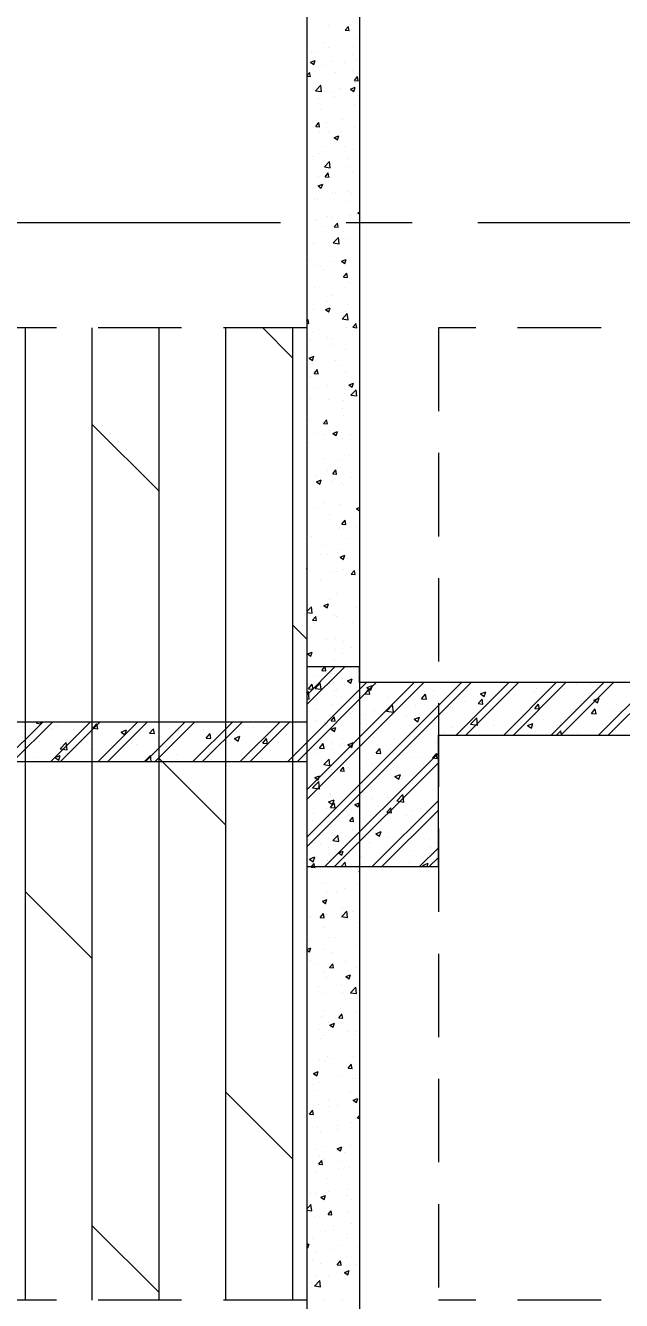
# Model space of a CAD drawing. Header units: millimetres. Extents: x 115500 to 206800, y -6300 to 53700.
# Drawn here: x 125730 to 127996, y 24099 to 28950 of the extents above; entities that cross this region are included whole.
import ezdxf

# ---------------------------------------------------------------- set-up
doc = ezdxf.new("R2010")
doc.units = ezdxf.units.MM
doc.linetypes.add('HIDDEN2', pattern=[4.7625, 3.175, -1.5875])
doc.linetypes.add('HT_Grid$0$CENTER2', pattern=[1.125, 0.75, -0.125, 0.125, -0.125])
doc.layers.get('Defpoints').update_dxf_attribs({"color": 151, "lineweight": 9})
for name, color, linetype, lineweight in [('HT_Dim Grid$0$NDC_S_DIM', 1, 'Continuous', 15), ('HT_Grid$0$NDC_S_AXIS', 5, 'HT_Grid$0$CENTER2', 13), ('NDC_S_BEAM', 3, 'HIDDEN2', 20), ('NDC_S_DIM', 1, 'Continuous', 15), ('NDC_S_HATCH MATERIAL', 8, 'Continuous', 13), ('NDC_S_SLAB', 2, 'Continuous', 20)]:
    doc.layers.add(name, color=color, linetype=linetype, lineweight=lineweight)
doc.styles.add('HT_Dim Grid$0$NDC_DIM', font='', dxfattribs={"width": 0.75})
doc.styles.get('HT_Dim Grid$0$NDC_DIM').set_extended_font_data('Dotum')
doc.dimstyles.new('HT_Dim Grid$0$NDC_dim_150', dxfattribs={"dimscale": 150, "dimtxt": 2.5, "dimasz": 1.5, "dimexe": 1.5, "dimexo": 2.5, "dimgap": 1, "dimtad": 1, "dimdec": 0, "dimzin": 0, "dimdsep": 46, "dimtxsty": 'HT_Dim Grid$0$NDC_DIM', "dimblk": 'HT_Dim Grid$0$DIMMARK', "dimcen": 0.09, "dimdle": 1.2, "dimclrd": 1, "dimclre": 1, "dimclrt": 3, "dimadec": 0, "dimazin": 0, "dimtfac": 1, "dimtdec": 0, "dimtix": 1, "dimtofl": 0, "dimtmove": 0, "dimatfit": 3, "dimfxl": 8, "dimfxlon": 1, "dimtolj": 1, "dimtzin": 0, "dimarcsym": 0})

# ---------------------------------------------------------------- blocks, each defined once
blk = doc.blocks.new('HT_Dim Grid$0$DIMMARK')
at = {"layer": 'HT_Dim Grid$0$NDC_S_DIM', "color": 1}
blk.add_line((-1.5, 0), (1, 0), dxfattribs=at)
at = {"layer": 'HT_Dim Grid$0$NDC_S_DIM', "color": 2, "const_width": 0.1}
blk.add_lwpolyline([(-0.424, -0.424), (0.424, 0.424)], dxfattribs=at)
blk = doc.blocks.new('*D50')
at = {"layer": 'Defpoints', "color": 0, "ltscale": 200, "transparency": 16777216}
for p in [(117900, 38500), (130700, 38500), (130700, 8900)]:
    blk.add_point(p, dxfattribs=at)
at = {"layer": 'HT_Dim Grid$0$NDC_S_DIM', "color": 1, "lineweight": -2, "ltscale": 200, "transparency": 16777216}
for p, q in [((119100, 38500), (117675, 38500)), ((117900, 9125), (117900, 38275)), ((119100, 8900), (117675, 8900))]:
    blk.add_line(p, q, dxfattribs=at)
at = {"layer": 'HT_Dim Grid$0$NDC_S_DIM', "color": 1, "lineweight": -2, "ltscale": 200, "transparency": 16777216, "xscale": 225, "yscale": 225, "zscale": 225}
for p, rotation in [((117900, 38500), 90), ((117900, 8900), 270)]:
    blk.add_blockref('HT_Dim Grid$0$DIMMARK', p, dxfattribs=dict(at, rotation=rotation))
at = {"layer": 'HT_Dim Grid$0$NDC_S_DIM', "color": 3, "ltscale": 200, "transparency": 16777216, "insert": (117562.2, 23700), "char_height": 375, "attachment_point": 5, "rotation": 90, "style": 'HT_Dim Grid$0$NDC_DIM'}
blk.add_mtext('\\A1;29600', dxfattribs=at)
blk = doc.blocks.new('*D70')
at = {"layer": 'Defpoints', "color": 0, "ltscale": 200, "transparency": 16777216}
for p in [(119100, 28200), (130700, 28200), (130700, 19200)]:
    blk.add_point(p, dxfattribs=at)
at = {"layer": 'HT_Dim Grid$0$NDC_S_DIM', "color": 1, "lineweight": -2, "ltscale": 200, "transparency": 16777216}
for p, q in [((120300, 28200), (118875, 28200)), ((119100, 19425), (119100, 27975)), ((120300, 19200), (118875, 19200))]:
    blk.add_line(p, q, dxfattribs=at)
at = {"layer": 'HT_Dim Grid$0$NDC_S_DIM', "color": 1, "lineweight": -2, "ltscale": 200, "transparency": 16777216, "xscale": 225, "yscale": 225, "zscale": 225}
for p, rotation in [((119100, 28200), 90), ((119100, 19200), 270)]:
    blk.add_blockref('HT_Dim Grid$0$DIMMARK', p, dxfattribs=dict(at, rotation=rotation))
at = {"layer": 'HT_Dim Grid$0$NDC_S_DIM', "color": 3, "ltscale": 200, "transparency": 16777216, "insert": (118762.2, 23700), "char_height": 375, "attachment_point": 5, "rotation": 90, "style": 'HT_Dim Grid$0$NDC_DIM'}
blk.add_mtext('\\A1;9000', dxfattribs=at)
blk = doc.blocks.new('*D71')
at = {"layer": 'Defpoints', "color": 0, "ltscale": 200, "transparency": 16777216}
for p in [(119100, 38500), (130700, 38500), (130700, 28200)]:
    blk.add_point(p, dxfattribs=at)
at = {"layer": 'HT_Dim Grid$0$NDC_S_DIM', "color": 1, "lineweight": -2, "ltscale": 200, "transparency": 16777216}
for p, q in [((120300, 38500), (118875, 38500)), ((119100, 28425), (119100, 38275)), ((120300, 28200), (118875, 28200))]:
    blk.add_line(p, q, dxfattribs=at)
at = {"layer": 'HT_Dim Grid$0$NDC_S_DIM', "color": 1, "lineweight": -2, "ltscale": 200, "transparency": 16777216, "xscale": 225, "yscale": 225, "zscale": 225}
for p, rotation in [((119100, 38500), 90), ((119100, 28200), 270)]:
    blk.add_blockref('HT_Dim Grid$0$DIMMARK', p, dxfattribs=dict(at, rotation=rotation))
at = {"layer": 'HT_Dim Grid$0$NDC_S_DIM', "color": 3, "ltscale": 200, "transparency": 16777216, "insert": (118762.2, 33350), "char_height": 375, "attachment_point": 5, "rotation": 90, "style": 'HT_Dim Grid$0$NDC_DIM'}
blk.add_mtext('\\A1;10300', dxfattribs=at)

msp = doc.modelspace()

# ---------------------------------------------------------------- linework, layer by layer
at = {"layer": 'HT_Grid$0$NDC_S_AXIS', "ltscale": 2000}
msp.add_line((120700, 28200), (201600, 28200), dxfattribs=at)
at = {"layer": 'NDC_S_BEAM', "ltscale": 100}
for p, q in [((126800, 27800), (124100, 27800)), ((130300, 27800), (127300, 27800)), ((127300, 27800), (127300, 24100)), ((126800, 24100), (124100, 24100)), ((130300, 24100), (127300, 24100))]:
    msp.add_line(p, q, dxfattribs=at)
at = {"layer": 'NDC_S_DIM', "ltscale": 100}
for p, q in [((127000, 26509.8), (126800, 26509.8)), ((126800, 26509.8), (126800, 26299.8)), ((127000, 26449.8), (127000, 26509.8)), ((132300, 26449.8), (127000, 26449.8)), ((126800, 26299.8), (124000, 26299.8)), ((127300, 25749.8), (127300, 26249.8)), ((127300, 26249.8), (130300, 26249.8)), ((124100, 26149.8), (126800, 26149.8)), ((126800, 26149.8), (126800, 25749.8)), ((126800, 25749.8), (127300, 25749.8))]:
    msp.add_line(p, q, dxfattribs=at)
at = {"layer": 'NDC_S_HATCH MATERIAL', "linetype": 'Continuous', "ltscale": 100}
for p, q in [((126882.9, 28949.9), (126882.9, 28949.9)), ((126945.4, 28932.1), (126957.7, 28946.7)), ((126945.4, 28932.1), (126960.6, 28930.7)), ((126960.3, 28930.7), (126957.4, 28946.6)), ((126861.3, 28883.9), (126861.3, 28883.9)), ((126881.1, 28866.5), (126881.1, 28866.5)), ((126976.5, 28870.8), (126976.5, 28870.8)), ((126991.7, 28901.8), (126991.7, 28901.8)), ((126814.3, 28810.2), (126832.1, 28817)), ((126816.1, 28849.7), (126816.1, 28849.7)), ((126826.9, 28801.6), (126832.1, 28817)), ((126838.8, 28845.4), (126838.8, 28845.4)), ((126974.4, 28839.7), (126974.4, 28839.7)), ((126988.6, 28817.3), (126988.6, 28817.3)), ((126800, 28758.7), (126810.7, 28771.5)), ((126813.4, 28755.6), (126810.4, 28771.5)), ((126814.3, 28810.1), (126826.9, 28801.6)), ((126858.2, 28799.4), (126858.2, 28799.4)), ((126892.4, 28811.3), (126892.4, 28811.3)), ((126909.7, 28770.6), (126909.7, 28770.6)), ((126942, 28810.8), (126942, 28810.8)), ((126973.3, 28779), (126973.3, 28779)), ((126800, 28756.8), (126813.7, 28755.6)), ((126832.9, 28701.7), (126852.7, 28722.4)), ((126855.4, 28698.2), (126852.6, 28722.3)), ((126980.7, 28741), (126992.9, 28755.6)), ((126980.7, 28741), (126995.9, 28739.7)), ((126985.5, 28732.7), (126985.5, 28732.7)), ((126995.6, 28739.6), (126992.6, 28755.5)), ((126832.9, 28701.8), (126855.5, 28698.3)), ((126842.9, 28670.4), (126842.9, 28670.4)), ((126855.1, 28714.8), (126855.1, 28714.8)), ((126890.9, 28696.4), (126890.9, 28696.4)), ((126906.4, 28678.8), (126906.4, 28678.8)), ((126923.9, 28710.5), (126923.9, 28710.5)), ((126965.9, 28707.9), (126983.7, 28714.8)), ((126965.9, 28707.9), (126978.5, 28699.3)), ((126978.5, 28699.3), (126983.7, 28714.7)), ((126852, 28630.3), (126852, 28630.3)), ((126982.5, 28648.2), (126982.5, 28648.2)), ((126833.7, 28565.9), (126846, 28580.5)), ((126839.6, 28578.6), (126839.6, 28578.6)), ((126848.6, 28564.5), (126845.7, 28580.4)), ((126874.4, 28580.7), (126874.4, 28580.7)), ((126935.8, 28591.3), (126935.8, 28591.3)), ((126833.7, 28565.9), (126848.9, 28564.6)), ((126849, 28545.7), (126849, 28545.7)), ((126880.4, 28544.9), (126880.4, 28544.9)), ((126904.1, 28523.8), (126921.9, 28530.6)), ((126904.1, 28523.7), (126916.7, 28515.2)), ((126916.7, 28515.2), (126921.9, 28530.5)), ((126928, 28546.6), (126928, 28546.6)), ((126979.4, 28563.6), (126979.4, 28563.6)), ((126869, 28491.1), (126869, 28491.1)), ((126941.3, 28489.1), (126941.3, 28489.1)), ((126976.3, 28479.1), (126976.3, 28479.1)), ((126823.9, 28451.6), (126823.9, 28451.6)), ((126845.9, 28461.2), (126845.9, 28461.2)), ((126866.6, 28412.3), (126886.4, 28432.9)), ((126889.1, 28408.8), (126886.3, 28432.9)), ((126959.5, 28445.9), (126959.5, 28445.9)), ((126802.2, 28390.9), (126802.2, 28390.9)), ((126866.5, 28412.4), (126889.1, 28408.9)), ((126869, 28374.8), (126881.2, 28389.4)), ((126883.9, 28373.4), (126880.9, 28389.4)), ((126962.6, 28412), (126962.6, 28412)), ((126973.2, 28394.5), (126973.2, 28394.5)), ((126842.3, 28339.6), (126860.1, 28346.4)), ((126842.3, 28339.5), (126854.9, 28331)), ((126842.8, 28376.6), (126842.8, 28376.6)), ((126854.9, 28331), (126860.1, 28346.3)), ((126869, 28374.8), (126884.2, 28373.5)), ((126890.1, 28374.8), (126890.1, 28374.8)), ((126828, 28287.7), (126828, 28287.7)), ((126839.7, 28292.1), (126839.7, 28292.1)), ((126895.8, 28311.9), (126895.8, 28311.9)), ((126910, 28316.1), (126910, 28316.1)), ((126959.4, 28320.2), (126959.4, 28320.2)), ((126963.6, 28282), (126963.6, 28282)), ((126970.1, 28309.9), (126970.1, 28309.9)), ((126988.7, 28232.7), (126988.7, 28232.7)), ((126993.9, 28237.2), (127000, 28233.1)), ((126994, 28237.3), (127000, 28239.6)), ((126829, 28211.7), (126829, 28211.7)), ((126836.6, 28207.5), (126836.6, 28207.5)), ((126859.5, 28187), (126859.5, 28187)), ((126879.6, 28223.3), (126879.6, 28223.3)), ((126892.5, 28220.1), (126892.5, 28220.1)), ((126904.2, 28183.8), (126916.5, 28198.4)), ((126904.2, 28183.8), (126919.4, 28182.4)), ((126919.1, 28182.4), (126916.2, 28198.3)), ((126967, 28225.4), (126967, 28225.4)), ((126900.3, 28122.8), (126920.1, 28143.4)), ((126922.8, 28119.3), (126920, 28143.4)), ((126940.5, 28167.5), (126940.5, 28167.5)), ((126963.9, 28140.8), (126963.9, 28140.8)), ((126995.1, 28181.3), (126995.1, 28181.3)), ((126825.7, 28119.9), (126825.7, 28119.9)), ((126833.5, 28123), (126833.5, 28123)), ((126900.2, 28122.9), (126922.8, 28119.4)), ((126921.9, 28132.5), (126921.9, 28132.5)), ((126810, 28057.2), (126810, 28057.2)), ((126830.4, 28038.4), (126830.4, 28038.4)), ((126889.4, 28053.2), (126889.4, 28053.2)), ((126932.1, 28053.1), (126949.9, 28059.9)), ((126932.1, 28053), (126944.8, 28044.5)), ((126944.7, 28044.5), (126949.9, 28059.9)), ((126945.6, 28051.5), (126945.6, 28051.5)), ((126960.8, 28056.3), (126960.8, 28056.3)), ((126855.1, 28032.4), (126855.1, 28032.4)), ((126863.6, 28023.1), (126863.6, 28023.1)), ((126939.5, 27992.7), (126951.7, 28007.3)), ((126939.5, 27992.7), (126954.7, 27991.4)), ((126954.4, 27991.3), (126951.4, 28007.3)), ((126999.2, 28017.4), (126999.2, 28017.4)), ((126827.3, 27953.8), (126827.3, 27953.8)), ((126948.7, 27953.3), (126948.7, 27953.3)), ((126957.8, 27971.7), (126957.8, 27971.7)), ((126878.9, 27901.6), (126878.9, 27901.6)), ((126895.1, 27922.4), (126895.1, 27922.4)), ((126824.2, 27869.3), (126824.2, 27869.3)), ((126870.3, 27868.9), (126888.1, 27875.8)), ((126870.3, 27868.9), (126882.9, 27860.3)), ((126881.9, 27853.1), (126881.9, 27853.1)), ((126882.9, 27860.3), (126888.1, 27875.7)), ((126933.9, 27833.3), (126953.7, 27854)), ((126939.8, 27845.8), (126939.8, 27845.8)), ((126945.5, 27861.5), (126945.5, 27861.5)), ((126956.5, 27829.8), (126953.7, 27853.9)), ((126954.7, 27887.2), (126954.7, 27887.2)), ((125730, 24100), (125730, 27800)), ((125984, 24100), (125984, 27800)), ((126238, 24100), (126238, 27800)), ((126492, 24100), (126492, 27800)), ((126745.9, 27685.9), (126631.9, 27800)), ((126746, 24100), (126746, 27800)), ((126800, 27826.5), (126804.8, 27832.2)), ((126800, 27816.9), (126807.7, 27816.3)), ((126807.4, 27816.2), (126804.5, 27832.1)), ((126933.9, 27833.4), (126956.5, 27829.9)), ((126951.6, 27802.6), (126951.6, 27802.6)), ((126974.7, 27801.7), (126987, 27816.3)), ((126974.7, 27801.7), (126989.9, 27800.3)), ((126989.6, 27800.3), (126986.7, 27816.2)), ((126815.1, 27752.9), (126815.1, 27752.9)), ((126821.2, 27784.7), (126821.2, 27784.7)), ((126845.6, 27792.6), (126845.6, 27792.6)), ((126878.6, 27761.3), (126878.6, 27761.3)), ((126899.2, 27758.5), (126899.2, 27758.5)), ((126974.8, 27774), (126974.8, 27774)), ((126981.2, 27786.8), (126981.2, 27786.8)), ((126818.1, 27700.2), (126818.1, 27700.2)), ((126888.6, 27731.5), (126888.6, 27731.5)), ((126948.5, 27718.1), (126948.5, 27718.1)), ((126808.5, 27684.7), (126826.3, 27691.6)), ((126808.5, 27684.7), (126821.1, 27676.1)), ((126811.8, 27661.1), (126811.8, 27661.1)), ((126821.1, 27676.1), (126826.3, 27691.5)), ((126908, 27673.8), (126908, 27673.8)), ((126930.7, 27657.7), (126930.7, 27657.7)), ((126815, 27615.6), (126815, 27615.6)), ((126827.8, 27626.5), (126840, 27641.1)), ((126827.8, 27626.5), (126843, 27625.2)), ((126842.7, 27625.2), (126839.7, 27641.1)), ((126945.4, 27633.5), (126945.4, 27633.5)), ((126841.2, 27573.6), (126841.2, 27573.6)), ((126878.1, 27580), (126878.1, 27580)), ((126960.1, 27582.4), (126972.8, 27573.9)), ((126960.2, 27582.5), (126977.9, 27589.3)), ((126967.6, 27543.9), (126987.4, 27564.5)), ((126972.8, 27573.9), (126977.9, 27589.2)), ((126990.1, 27540.4), (126987.3, 27564.5)), ((126811.9, 27531.1), (126811.9, 27531.1)), ((126881.2, 27527.9), (126881.2, 27527.9)), ((126939, 27524.2), (126939, 27524.2)), ((126942.3, 27548.9), (126942.3, 27548.9)), ((126967.6, 27544), (126990.2, 27540.5)), ((126934.8, 27494.5), (126934.8, 27494.5)), ((126934.8, 27493.8), (126934.8, 27493.8)), ((126939.2, 27464.4), (126939.2, 27464.4)), ((126998.4, 27502.9), (126998.4, 27502.9)), ((126237.9, 27177.9), (125983.9, 27431.9)), ((126808.8, 27446.5), (126808.8, 27446.5)), ((126863, 27435.5), (126875.3, 27450.1)), ((126863, 27435.5), (126878.2, 27434.2)), ((126877.9, 27434.1), (126875, 27450)), ((126887.9, 27409.9), (126887.9, 27409.9)), ((126805.7, 27362), (126805.7, 27362)), ((126830.7, 27398.8), (126830.7, 27398.8)), ((126868, 27394.4), (126868, 27394.4)), ((126898.3, 27398.2), (126911, 27389.7)), ((126898.4, 27398.3), (126916.1, 27405.1)), ((126911, 27389.7), (126916.1, 27405)), ((126931.6, 27402.7), (126931.6, 27402.7)), ((126936.1, 27379.8), (126936.1, 27379.8)), ((126966.3, 27393.1), (126966.3, 27393.1)), ((126960.9, 27315.2), (126960.9, 27315.2)), ((126801.2, 27294.2), (126801.2, 27294.2)), ((126802.6, 27277.4), (126802.6, 27277.4)), ((126864.7, 27302.6), (126864.7, 27302.6)), ((126916.8, 27263.3), (126916.8, 27263.3)), ((126933, 27295.3), (126933, 27295.3)), ((126834.8, 27234.9), (126834.8, 27234.9)), ((126836.5, 27214), (126849.2, 27205.5)), ((126836.6, 27214.1), (126854.3, 27220.9)), ((126849.2, 27205.5), (126854.3, 27220.9)), ((126877.4, 27258.3), (126877.4, 27258.3)), ((126894.1, 27215), (126894.1, 27215)), ((126898.3, 27244.4), (126910.5, 27259)), ((126898.3, 27244.4), (126913.4, 27243.1)), ((126913.1, 27243), (126910.2, 27259)), ((126970.4, 27229.2), (126970.4, 27229.2)), ((126930, 27210.7), (126930, 27210.7)), ((126938.3, 27202.6), (126938.3, 27202.6)), ((126866.3, 27134.2), (126866.3, 27134.2)), ((126926.9, 27126.2), (126926.9, 27126.2)), ((126987.7, 27136), (126987.7, 27136)), ((126988.2, 27111.8), (127000, 27116.4)), ((126827.3, 27114.9), (126827.3, 27114.9)), ((126887.1, 27088.3), (126887.1, 27088.3)), ((126933.5, 27053.4), (126945.7, 27068)), ((126948.4, 27052), (126945.5, 27067.9)), ((126988.1, 27111.8), (127000, 27103.8)), ((126920.9, 27035.8), (126920.9, 27035.8)), ((126923.8, 27041.6), (126923.8, 27041.6)), ((126933.5, 27053.4), (126948.7, 27052)), ((126984.5, 27044.2), (126984.5, 27044.2)), ((126816.8, 27004.4), (126816.8, 27004.4)), ((126952.4, 26998.7), (126952.4, 26998.7)), ((126854.1, 26935.6), (126854.1, 26935.6)), ((126870.4, 26970.3), (126870.4, 26970.3)), ((126876.6, 26936.7), (126876.6, 26936.7)), ((126917.7, 26944), (126917.7, 26944)), ((126920.7, 26957.1), (126920.7, 26957.1)), ((126926.3, 26927.6), (126939, 26919)), ((126926.4, 26927.6), (126944.2, 26934.5)), ((126939, 26919.1), (126944.1, 26934.4)), ((126801.4, 26876.9), (126800, 26884.7)), ((126800, 26877.1), (126801.7, 26876.9)), ((126937.5, 26880.9), (126937.5, 26880.9)), ((126968.7, 26862.3), (126981, 26876.9)), ((126983.6, 26860.9), (126980.7, 26876.8)), ((126850.8, 26843.8), (126850.8, 26843.8)), ((126901.9, 26869.6), (126901.9, 26869.6)), ((126917.6, 26872.5), (126917.6, 26872.5)), ((126947, 26856.5), (126947, 26856.5)), ((126968.7, 26862.3), (126983.9, 26861)), ((126914.5, 26788), (126914.5, 26788)), ((126800, 26720), (126817.3, 26738.1)), ((126820.1, 26714), (126817.3, 26738.1)), ((126852.4, 26739.8), (126852.4, 26739.8)), ((126864.5, 26743.4), (126877.2, 26734.9)), ((126864.6, 26743.5), (126882.3, 26750.3)), ((126877.2, 26734.9), (126882.3, 26750.2)), ((126880.2, 26756.3), (126880.2, 26756.3)), ((126886.4, 26766.6), (126886.4, 26766.6)), ((126988, 26734), (126988, 26734)), ((126800, 26717.2), (126820.1, 26714.1)), ((126821.8, 26687.2), (126834, 26701.8)), ((126821.8, 26687.2), (126837, 26685.9)), ((126836.7, 26685.8), (126833.8, 26701.7)), ((126906, 26705.7), (126906, 26705.7)), ((126911.4, 26703.4), (126911.4, 26703.4)), ((126800, 26615.9), (126745.9, 26669.9)), ((126813.4, 26656.1), (126813.4, 26656.1)), ((126973.8, 26677.2), (126973.8, 26677.2)), ((126801.9, 26610.7), (126801.9, 26610.7)), ((126875.9, 26615.1), (126875.9, 26615.1)), ((126908.3, 26618.8), (126908.3, 26618.8)), ((126937.5, 26604.9), (126937.5, 26604.9)), ((126970.6, 26585.4), (126970.6, 26585.4)), ((126802.7, 26559.2), (126815.4, 26550.7)), ((126802.8, 26559.3), (126820.5, 26566.1)), ((126815.4, 26550.7), (126820.5, 26566)), ((126905.2, 26534.3), (126905.2, 26534.3)), ((126907, 26577.1), (126907, 26577.1)), ((126936.8, 26559.3), (126936.8, 26559.3)), ((126800, 26366.1), (126943.7, 26509.8)), ((126800, 26402.8), (126906.9, 26509.8)), ((126857, 26496.1), (126869.3, 26510.7)), ((126857, 26496.1), (126872.2, 26494.8)), ((126863.5, 26492.5), (126863.5, 26492.5)), ((126871.9, 26494.8), (126869, 26510.7)), ((126903.8, 26485.2), (126903.8, 26485.2)), ((127000, 26497.9), (127000, 26497.9)), ((126727.2, 26149.8), (127027.2, 26449.8)), ((126764, 26149.8), (127064, 26449.8)), ((126800, 26005.5), (127244.3, 26449.8)), ((126800, 25825.2), (127424.6, 26449.8)), ((126800, 26042.2), (127207.5, 26449.8)), ((126800, 25861.9), (127387.9, 26449.8)), ((126806, 26446.8), (126806, 26446.8)), ((126806.1, 26426.6), (126820.5, 26443.8)), ((126824, 26424.9), (126820.5, 26443.7)), ((126831.2, 26428), (126851, 26448.7)), ((126840.2, 26476.9), (126840.2, 26476.9)), ((126853.8, 26424.5), (126851, 26448.6)), ((126885.6, 26445), (126885.6, 26445)), ((126888, 26475.1), (126888, 26475.1)), ((126902.2, 26449.7), (126902.2, 26449.7)), ((126941.6, 26441), (126941.6, 26441)), ((126954.3, 26456.9), (126967, 26448.4)), ((126954.4, 26457), (126972.2, 26463.8)), ((126967, 26448.4), (126972.1, 26463.8)), ((127028.5, 26431.2), (127049.5, 26439.3)), ((127043.5, 26421.1), (127049.6, 26439.2)), ((127060.8, 26442.7), (127060.8, 26442.7)), ((127101.7, 26447.3), (127101.7, 26447.3)), ((127368.2, 26249.8), (127568.2, 26449.8)), ((127404.9, 26249.8), (127604.9, 26449.8)), ((127548.5, 26249.8), (127748.5, 26449.8)), ((127585.2, 26249.8), (127785.2, 26449.8)), ((127728.8, 26249.8), (127928.8, 26449.8)), ((127765.5, 26249.8), (127965.5, 26449.8)), ((127824.1, 26446), (127824.1, 26446)), ((127878.3, 26445.8), (127878.3, 26445.8)), ((127909.1, 26249.8), (128109.1, 26449.8)), ((127945.9, 26249.8), (128145.9, 26449.8)), ((127984.6, 26445.1), (127984.6, 26445.1)), ((126800, 26409.9), (126805.5, 26415.7)), ((126800, 26388.5), (126808.8, 26387.2)), ((126808.9, 26387.1), (126805.6, 26415.6)), ((126806.1, 26426.6), (126824, 26425)), ((126831.2, 26428.1), (126853.8, 26424.6)), ((126905, 26420.2), (126905, 26420.2)), ((126912.9, 26422.4), (126912.9, 26422.4)), ((126933.1, 26397.7), (126933.1, 26397.7)), ((126988, 26432.3), (126988, 26432.3)), ((127021.2, 26407.8), (127035.7, 26425)), ((127021.2, 26407.8), (127039.2, 26406.2)), ((127028.5, 26431.2), (127043.5, 26421.2)), ((127039.2, 26406.1), (127035.7, 26424.9)), ((127106.6, 26391.5), (127106.6, 26391.5)), ((127236.4, 26388.9), (127250.9, 26406.2)), ((127236.4, 26388.9), (127254.3, 26387.4)), ((127254.4, 26387.3), (127250.9, 26406.1)), ((127281.6, 26421.6), (127281.6, 26421.6)), ((127459.7, 26407.2), (127480.7, 26415.3)), ((127459.7, 26407.2), (127474.6, 26397.1)), ((127474.6, 26397), (127480.7, 26415.2)), ((127518.5, 26405.7), (127518.5, 26405.7)), ((127590.4, 26403.7), (127590.4, 26403.7)), ((127665.5, 26413.6), (127665.5, 26413.6)), ((127672.6, 26426.8), (127672.6, 26426.8)), ((127703.4, 26415.8), (127703.4, 26415.8)), ((127779.1, 26428.5), (127779.1, 26428.5)), ((127890.8, 26383.2), (127911.8, 26391.2)), ((127905.7, 26373), (127911.8, 26391.1)), ((126836.9, 26385.1), (126836.9, 26385.1)), ((126837.5, 26346), (126837.5, 26346)), ((126899.1, 26365.2), (126899.1, 26365.2)), ((126931.7, 26361.5), (126931.7, 26361.5)), ((126973.1, 26340.3), (126973.1, 26340.3)), ((127057.2, 26342.8), (127057.2, 26342.8)), ((127102.3, 26341.6), (127125.7, 26366)), ((127102.3, 26341.6), (127129, 26337.5)), ((127129, 26337.4), (127125.7, 26365.9)), ((127211.2, 26364), (127211.2, 26364)), ((127212.2, 26353.9), (127212.2, 26353.9)), ((127287.3, 26363.8), (127287.3, 26363.8)), ((127353.5, 26355.7), (127353.5, 26355.7)), ((127362.7, 26383.2), (127362.7, 26383.2)), ((127400.9, 26378.7), (127400.9, 26378.7)), ((127451.6, 26370.1), (127466.1, 26387.4)), ((127451.6, 26370.1), (127469.5, 26368.5)), ((127469.5, 26368.4), (127466.1, 26387.3)), ((127528.4, 26385.7), (127528.4, 26385.7)), ((127666.8, 26351.3), (127681.2, 26368.5)), ((127666.8, 26351.3), (127684.7, 26349.7)), ((127684.7, 26349.6), (127681.3, 26368.4)), ((127820.5, 26346.1), (127820.5, 26346.1)), ((127881.9, 26332.5), (127896.4, 26349.7)), ((127890.8, 26383.2), (127905.7, 26373.1)), ((127899.9, 26330.8), (127896.4, 26349.6)), ((127964.8, 26345), (127964.8, 26345)), ((127976.3, 26368.6), (127976.3, 26368.6)), ((127992.9, 26340.8), (127992.9, 26340.8)), ((125645.4, 26149.8), (125795.4, 26299.8)), ((125682.1, 26149.8), (125832.1, 26299.8)), ((125771.8, 26295.1), (125775.7, 26299.8)), ((125771.8, 26295.1), (125789.7, 26293.5)), ((125789.7, 26293.4), (125788.6, 26299.8)), ((125825.7, 26149.8), (125975.7, 26299.8)), ((125862.4, 26149.8), (126012.4, 26299.8)), ((125967.1, 26297.9), (125967.1, 26297.9)), ((125982.2, 26294.6), (125982.2, 26294.6)), ((125987, 26276.2), (126001.4, 26293.5)), ((126004.9, 26274.6), (126001.5, 26293.4)), ((126006, 26149.8), (126156, 26299.8)), ((126042.7, 26149.8), (126192.7, 26299.8)), ((126186.3, 26149.8), (126336.3, 26299.8)), ((126223, 26149.8), (126373, 26299.8)), ((126366.6, 26149.8), (126516.6, 26299.8)), ((126403.4, 26149.8), (126553.4, 26299.8)), ((126546.9, 26149.8), (126696.9, 26299.8)), ((126583.7, 26149.8), (126733.7, 26299.8)), ((126805.1, 26339.2), (126805.1, 26339.2)), ((126834, 26304.1), (126834, 26304.1)), ((126866.3, 26297.5), (126866.3, 26297.5)), ((126868.4, 26298.9), (126868.4, 26298.9)), ((126875.1, 26293.4), (126875.1, 26293.4)), ((126892.3, 26305.1), (126904.5, 26319.7)), ((126892.3, 26305.1), (126907.5, 26303.8)), ((126901.4, 26320.3), (126901.4, 26320.3)), ((126907.2, 26303.7), (126904.2, 26319.6)), ((126909.1, 26314), (126909.1, 26314)), ((126965.3, 26332.4), (126965.3, 26332.4)), ((127003.5, 26295.6), (127003.5, 26295.6)), ((127022.7, 26328.9), (127022.7, 26328.9)), ((127028.5, 26292.1), (127028.5, 26292.1)), ((127125.4, 26325.6), (127125.4, 26325.6)), ((127178.5, 26325.7), (127178.5, 26325.7)), ((127207.6, 26310.4), (127228.6, 26318.5)), ((127207.6, 26310.4), (127222.5, 26300.4)), ((127222.5, 26300.3), (127228.6, 26318.4)), ((127285.6, 26318.9), (127285.6, 26318.9)), ((127422.5, 26292), (127445.9, 26316.3)), ((127422.5, 26292), (127449.2, 26287.9)), ((127445.7, 26312.1), (127445.7, 26312.1)), ((127449.2, 26287.8), (127445.9, 26316.3)), ((127514.9, 26305.8), (127514.9, 26305.8)), ((127586.6, 26295.2), (127586.6, 26295.2)), ((127605.8, 26305.3), (127605.8, 26305.3)), ((127638.7, 26286.4), (127659.7, 26294.5)), ((127653.7, 26276.2), (127659.8, 26294.4)), ((127668.9, 26326.9), (127668.9, 26326.9)), ((127700.2, 26310.2), (127700.2, 26310.2)), ((127766, 26298.6), (127766, 26298.6)), ((127817.9, 26310.8), (127817.9, 26310.8)), ((127881.9, 26332.5), (127899.9, 26330.9)), ((127889.7, 26335.1), (127889.7, 26335.1)), ((127926.1, 26291.8), (127926.1, 26291.8)), ((125778.4, 26273), (125778.4, 26273)), ((125830.7, 26275.4), (125830.7, 26275.4)), ((125853.5, 26282.9), (125853.5, 26282.9)), ((125987, 26276.2), (126004.9, 26274.7)), ((126093.3, 26261.7), (126114.3, 26269.8)), ((126093.3, 26261.7), (126108.2, 26251.7)), ((126108.2, 26251.6), (126114.3, 26269.7)), ((126202.1, 26257.4), (126216.6, 26274.6)), ((126202.1, 26257.4), (126220.1, 26255.8)), ((126220.1, 26255.7), (126216.6, 26274.5)), ((126406.8, 26271.4), (126406.8, 26271.4)), ((126417.3, 26238.6), (126431.8, 26255.8)), ((126435.3, 26236.9), (126431.8, 26255.7)), ((126440, 26257.5), (126440, 26257.5)), ((126455.8, 26254.3), (126455.8, 26254.3)), ((126524.4, 26237.7), (126545.4, 26245.8)), ((126530.9, 26264.2), (126530.9, 26264.2)), ((126539.3, 26227.5), (126545.4, 26245.7)), ((126595.8, 26280), (126595.8, 26280)), ((126644.6, 26279.1), (126644.6, 26279.1)), ((126828.6, 26265.6), (126828.6, 26265.6)), ((126892.5, 26272.7), (126905.2, 26264.2)), ((126892.6, 26272.8), (126910.4, 26279.6)), ((126896, 26280.6), (126896, 26280.6)), ((126905.2, 26264.2), (126910.3, 26279.6)), ((127053.5, 26243), (127053.5, 26243)), ((127188.7, 26285.3), (127188.7, 26285.3)), ((127207.6, 26264.1), (127207.6, 26264.1)), ((127208.4, 26245.4), (127208.4, 26245.4)), ((127322, 26260.4), (127322, 26260.4)), ((127348.8, 26278.6), (127348.8, 26278.6)), ((127359.1, 26283.3), (127359.1, 26283.3)), ((127468, 26250.7), (127468, 26250.7)), ((127509, 26271.8), (127509, 26271.8)), ((127511.5, 26285.3), (127511.5, 26285.3)), ((127638.7, 26286.4), (127653.7, 26276.3)), ((127643, 26280.8), (127643, 26280.8)), ((127669.1, 26265), (127669.1, 26265)), ((127749.8, 26249.8), (127766, 26266.7)), ((127768, 26249.8), (127766.1, 26266.6)), ((127829.2, 26258.3), (127829.2, 26258.3)), ((127972.6, 26268.7), (127972.6, 26268.7)), ((127989.4, 26251.5), (127989.4, 26251.5)), ((125784.5, 26227.3), (125784.5, 26227.3)), ((125861.4, 26198.4), (125884.8, 26222.7)), ((125861.4, 26198.4), (125888.1, 26194.2)), ((125888.1, 26194.2), (125884.8, 26222.6)), ((125944.7, 26220.5), (125944.7, 26220.5)), ((125978.6, 26194.7), (125978.6, 26194.7)), ((126056.9, 26211.4), (126056.9, 26211.4)), ((126077.6, 26204.5), (126077.6, 26204.5)), ((126104.8, 26213.7), (126104.8, 26213.7)), ((126134.4, 26217.2), (126134.4, 26217.2)), ((126152.7, 26214.4), (126152.7, 26214.4)), ((126231.8, 26241.4), (126231.8, 26241.4)), ((126265, 26207), (126265, 26207)), ((126266.4, 26229.4), (126266.4, 26229.4)), ((126288.4, 26238.3), (126288.4, 26238.3)), ((126417.3, 26238.6), (126435.3, 26237)), ((126425.1, 26200.2), (126425.1, 26200.2)), ((126478.7, 26205.5), (126478.7, 26205.5)), ((126524.4, 26237.7), (126539.3, 26227.6)), ((126632.5, 26219.8), (126647, 26237)), ((126632.5, 26219.8), (126650.4, 26218.2)), ((126650.5, 26218.1), (126647, 26236.9)), ((126653.6, 26235.6), (126653.6, 26235.6)), ((126746.2, 26201.3), (126746.2, 26201.3)), ((126830.2, 26195.7), (126830.2, 26195.7)), ((126847.7, 26200.9), (126862.1, 26218.2)), ((126847.7, 26200.9), (126865.6, 26199.4)), ((126865.6, 26199.3), (126862.2, 26218.1)), ((126892.9, 26196.1), (126892.9, 26196.1)), ((126897.7, 26220.5), (126897.7, 26220.5)), ((126923.6, 26210.5), (126923.6, 26210.5)), ((126936, 26237.7), (126936, 26237.7)), ((126943.8, 26210.6), (126943.8, 26210.6)), ((126955.5, 26213.7), (126976.5, 26221.7)), ((126955.5, 26213.7), (126970.5, 26203.6)), ((126959.9, 26218.5), (126959.9, 26218.5)), ((126970.5, 26203.5), (126976.6, 26221.6)), ((127062.9, 26182.1), (127077.3, 26199.3)), ((127080.8, 26180.4), (127077.3, 26199.2)), ((127133.3, 26235.6), (127133.3, 26235.6)), ((127293.1, 26220.7), (127293.1, 26220.7)), ((125774.6, 26164.6), (125774.6, 26164.6)), ((125827.1, 26175.5), (125827.1, 26175.5)), ((125841.2, 26165), (125862.2, 26173)), ((125841.2, 26165), (125856.1, 26154.9)), ((125856.1, 26154.8), (125862.2, 26172.9)), ((125881.9, 26181.3), (125881.9, 26181.3)), ((125888.2, 26179.6), (125888.2, 26179.6)), ((126182.6, 26149.8), (126205, 26173.1)), ((126207.7, 26149.8), (126205, 26173)), ((126491.9, 25907.9), (126237.9, 26161.9)), ((126303.7, 26175.5), (126303.7, 26175.5)), ((126436.3, 26157.6), (126436.3, 26157.6)), ((126565.6, 26160.8), (126565.6, 26160.8)), ((126585.3, 26193.4), (126585.3, 26193.4)), ((126592.1, 26180.1), (126592.1, 26180.1)), ((126745.4, 26186.7), (126745.4, 26186.7)), ((126755.1, 26185.8), (126755.1, 26185.8)), ((126841.6, 26182.1), (126841.6, 26182.1)), ((126864.9, 26138.6), (126884.7, 26159.2)), ((126868.2, 25749.8), (127300, 26181.6)), ((126887.4, 26135.1), (126884.6, 26159.2)), ((126905.6, 26179.9), (126905.6, 26179.9)), ((126943.2, 26160.6), (126943.2, 26160.6)), ((126977.2, 26176.4), (126977.2, 26176.4)), ((127062.9, 26182.1), (127080.8, 26180.5)), ((127065.7, 26173.1), (127065.7, 26173.1)), ((127118.1, 26190.7), (127118.1, 26190.7)), ((127203.9, 26164.2), (127203.9, 26164.2)), ((127225.9, 26166.4), (127225.9, 26166.4)), ((127278, 26163.3), (127292.5, 26180.5)), ((127278, 26163.3), (127296, 26161.7)), ((127296, 26161.6), (127292.5, 26180.4)), ((126864.9, 26138.7), (126887.5, 26135.2)), ((126884.9, 26123.3), (126884.9, 26123.3)), ((126889.8, 26111.5), (126889.8, 26111.5)), ((126893.1, 26118.3), (126893.1, 26118.3)), ((126894.1, 26120.6), (126894.1, 26120.6)), ((126904.9, 25749.8), (127300, 26144.8)), ((126927.5, 26114), (126939.8, 26128.6)), ((126927.5, 26114), (126942.7, 26112.7)), ((126942.4, 26112.6), (126939.5, 26128.6)), ((126956.7, 26126.7), (126956.7, 26126.7)), ((127049.9, 26143.1), (127049.9, 26143.1)), ((127054.4, 26117.2), (127054.4, 26117.2)), ((127129.5, 26127.1), (127129.5, 26127.1)), ((127134.6, 26092.9), (127155.6, 26100.9)), ((127149.5, 26082.7), (127155.6, 26100.8)), ((127243.1, 26142.1), (127243.1, 26142.1)), ((126821.9, 26049.4), (126845.3, 26073.8)), ((126821.9, 26049.4), (126848.6, 26045.3)), ((126830.7, 26088.6), (126843.4, 26080)), ((126830.8, 26088.6), (126848.6, 26095.5)), ((126843.4, 26080), (126848.5, 26095.4)), ((126848.6, 26045.2), (126845.3, 26073.7)), ((126864.9, 26092.3), (126864.9, 26092.3)), ((126873.1, 26081.4), (126873.1, 26081.4)), ((127134.6, 26092.9), (127149.5, 26082.8)), ((127200.3, 26064.4), (127200.3, 26064.4)), ((126826.3, 26018.1), (126826.3, 26018.1)), ((126847.2, 26026.6), (126847.2, 26026.6)), ((126882.5, 25996.1), (126903.5, 26004.2)), ((126886.7, 26027), (126886.7, 26027)), ((126889.9, 26026.5), (126889.9, 26026.5)), ((126890.4, 26020.7), (126890.4, 26020.7)), ((126897.5, 25986), (126903.6, 26004.1)), ((126986.1, 26039.2), (126986.1, 26039.2)), ((127007.3, 26019.8), (127007.3, 26019.8)), ((127046.2, 26043.2), (127046.2, 26043.2)), ((127048.5, 25749.8), (127300, 26001.3)), ((127050.5, 26008.8), (127050.5, 26008.8)), ((127105.7, 26011.7), (127105.7, 26011.7)), ((127142.1, 25999.8), (127165.5, 26024.1)), ((127164.2, 26023.8), (127164.2, 26023.8)), ((127168.8, 25995.5), (127165.5, 26024)), ((127167.4, 26013.1), (127167.4, 26013.1)), ((127280.7, 26041.7), (127280.7, 26041.7)), ((126874.4, 25971.8), (126874.4, 25971.8)), ((126882.5, 25996.1), (126897.5, 25986.1)), ((126889.3, 25975.3), (126903.8, 25992.5)), ((126889.3, 25975.3), (126907.2, 25973.7)), ((126907.3, 25973.6), (126903.8, 25992.4)), ((126910.4, 25986.3), (126910.4, 25986.3)), ((126930.8, 25981.6), (126930.8, 25981.6)), ((126975.4, 25998.9), (126975.4, 25998.9)), ((126982.4, 25986.4), (127000, 25993.1)), ((126982.4, 25986.3), (126995, 25977.8)), ((126995, 25977.8), (127000, 25992.7)), ((127070.6, 25979.5), (127070.6, 25979.5)), ((127085.2, 25749.8), (127300, 25964.5)), ((127104.5, 25956.5), (127118.9, 25973.7)), ((127104.5, 25956.5), (127122.4, 25954.9)), ((127122.4, 25954.8), (127119, 25973.6)), ((127142.1, 25999.8), (127168.8, 25995.6)), ((127196.6, 25964.5), (127196.6, 25964.5)), ((127230.7, 25972.8), (127230.7, 25972.8)), ((126823, 25926.3), (126823, 25926.3)), ((126823.6, 25951.6), (126823.6, 25951.6)), ((126877.2, 25917.5), (126877.2, 25917.5)), ((126883.6, 25942.4), (126883.6, 25942.4)), ((126886.8, 25920.9), (126886.8, 25920.9)), ((126919.2, 25939), (126919.2, 25939)), ((126935.3, 25916), (126935.3, 25916)), ((126959.2, 25945.9), (126959.2, 25945.9)), ((126962.8, 25923), (126975, 25937.6)), ((126962.8, 25923), (126978, 25921.6)), ((126977.7, 25921.6), (126974.7, 25937.5)), ((127002.7, 25915.8), (127002.7, 25915.8)), ((127042.6, 25943.4), (127042.6, 25943.4)), ((127085.2, 25905.4), (127085.2, 25905.4)), ((127177.6, 25945.8), (127177.6, 25945.8)), ((127274.7, 25930.4), (127274.7, 25930.4)), ((126827.7, 25885.7), (126827.7, 25885.7)), ((126880.5, 25857.8), (126880.5, 25857.8)), ((126896.5, 25880.6), (126896.5, 25880.6)), ((126898.6, 25849.1), (126918.4, 25869.7)), ((126921.1, 25845.6), (126918.3, 25869.7)), ((126947.6, 25867.3), (126947.6, 25867.3)), ((126971.6, 25890.5), (126971.6, 25890.5)), ((127061.6, 25875.3), (127082.6, 25883.4)), ((127061.6, 25875.3), (127076.5, 25865.3)), ((127076.6, 25865.2), (127082.6, 25883.3)), ((127107.8, 25860.6), (127107.8, 25860.6)), ((127193, 25864.6), (127193, 25864.6)), ((126852.4, 25838.8), (126852.4, 25838.8)), ((126883.1, 25821), (126883.1, 25821)), ((126898.5, 25849.2), (126921.1, 25845.7)), ((126908.7, 25816.8), (126908.7, 25816.8)), ((126920.6, 25802.2), (126938.4, 25809)), ((126933.2, 25793.6), (126938.3, 25808.9)), ((127038.9, 25843.5), (127038.9, 25843.5)), ((127117.2, 25810.8), (127117.2, 25810.8)), ((127195.8, 25812), (127195.8, 25812)), ((127228.8, 25749.8), (127300, 25821)), ((127267.9, 25853.8), (127267.9, 25853.8)), ((127270.9, 25821.9), (127270.9, 25821.9)), ((127292.2, 25840.8), (127292.2, 25840.8)), ((126809.5, 25778.6), (126830.6, 25786.6)), ((126809.5, 25778.6), (126824.5, 25768.5)), ((126815.8, 25747.9), (126828.1, 25762.4)), ((126817.6, 25762.3), (126817.6, 25762.3)), ((126824.5, 25768.4), (126830.6, 25786.5)), ((126830.7, 25746.5), (126827.8, 25762.4)), ((126877.4, 25773.3), (126877.4, 25773.3)), ((126884.1, 25801.7), (126884.1, 25801.7)), ((126892.7, 25772.1), (126892.7, 25772.1)), ((126920.6, 25802.1), (126933.2, 25793.6)), ((126931, 25749.8), (126945.4, 25766.9)), ((126942.3, 25780.7), (126942.3, 25780.7)), ((126948.6, 25749.8), (126945.4, 25766.8)), ((126946, 25759.7), (126946, 25759.7)), ((127006.3, 25787.1), (127006.3, 25787.1)), ((127189.3, 25764.7), (127189.3, 25764.7)), ((127240.7, 25754.6), (127261.7, 25762.6)), ((127257.4, 25749.8), (127261.7, 25762.5)), ((127265.5, 25749.8), (127300, 25784.2)), ((126815.8, 25747.8), (126831, 25746.5)), ((126998, 25731.9), (127000, 25734.3)), ((126998, 25731.9), (127000, 25731.7)), ((127240.7, 25754.6), (127247.8, 25749.8)), ((126859.2, 25687), (126859.2, 25687)), ((126874.4, 25688.7), (126874.4, 25688.7)), ((126942.8, 25667.9), (126942.8, 25667.9)), ((126994.8, 25681.2), (126994.8, 25681.2)), ((125983.9, 25399.9), (125729.9, 25653.9)), ((126858.8, 25618), (126876.6, 25624.8)), ((126858.8, 25617.9), (126871.4, 25609.4)), ((126871.4, 25609.4), (126876.5, 25624.7)), ((126873.7, 25650.2), (126873.7, 25650.2)), ((126879.2, 25659.6), (126879.2, 25659.6)), ((126912.8, 25652.9), (126912.8, 25652.9)), ((126999.6, 25620.4), (126999.6, 25620.4)), ((126851.1, 25556.8), (126863.3, 25571.4)), ((126866, 25555.4), (126863, 25571.3)), ((126871.3, 25604.2), (126871.3, 25604.2)), ((126876, 25567.7), (126876, 25567.7)), ((126932.3, 25559.6), (126952, 25580.2)), ((126934.5, 25594.4), (126934.5, 25594.4)), ((126954.8, 25556.1), (126952, 25580.2)), ((126972.2, 25580.4), (126972.2, 25580.4)), ((126808.7, 25557.9), (126808.7, 25557.9)), ((126812.4, 25559.4), (126812.4, 25559.4)), ((126851.1, 25556.8), (126866.3, 25555.5)), ((126868.2, 25519.6), (126868.2, 25519.6)), ((126932.2, 25559.7), (126954.8, 25556.2)), ((126944.3, 25552.1), (126944.3, 25552.1)), ((126996.5, 25535.9), (126996.5, 25535.9)), ((126809.1, 25467.6), (126809.1, 25467.6)), ((126883.4, 25480.1), (126883.4, 25480.1)), ((126905.3, 25480.2), (126905.3, 25480.2)), ((126800, 25435), (126814.8, 25440.6)), ((126800, 25431.7), (126809.6, 25425.2)), ((126809.6, 25425.2), (126814.7, 25440.6)), ((126865.1, 25435.1), (126865.1, 25435.1)), ((126894.8, 25422.3), (126894.8, 25422.3)), ((126993.4, 25451.3), (126993.4, 25451.3)), ((126812.8, 25394), (126812.8, 25394)), ((126838.5, 25380.1), (126838.5, 25380.1)), ((126886.3, 25365.7), (126898.6, 25380.3)), ((126901.2, 25364.3), (126898.3, 25380.3)), ((126948.3, 25388.2), (126948.3, 25388.2)), ((126998.9, 25401.2), (126998.9, 25401.2)), ((126862, 25350.5), (126862, 25350.5)), ((126872.9, 25328.5), (126872.9, 25328.5)), ((126886.3, 25365.7), (126901.5, 25364.4)), ((126948.6, 25331.5), (126966.4, 25338.4)), ((126948.6, 25331.5), (126961.2, 25322.9)), ((126961.2, 25322.9), (126966.3, 25338.3)), ((126990.3, 25366.8), (126990.3, 25366.8)), ((126844.3, 25293.2), (126844.3, 25293.2)), ((126932.1, 25301), (126932.1, 25301)), ((126933.8, 25272.7), (126933.8, 25272.7)), ((126965.9, 25270.2), (126985.7, 25290.8)), ((126979.9, 25287.5), (126979.9, 25287.5)), ((126988.5, 25266.6), (126985.7, 25290.8)), ((126987.2, 25282.2), (126987.2, 25282.2)), ((126995.7, 25309.4), (126995.7, 25309.4)), ((126858.9, 25266), (126858.9, 25266)), ((126965.9, 25270.3), (126988.5, 25266.8)), ((126855.8, 25181.4), (126855.8, 25181.4)), ((126865.3, 25200.8), (126865.3, 25200.8)), ((126921.6, 25174.7), (126933.8, 25189.3)), ((126928.9, 25209.2), (126928.9, 25209.2)), ((126936.4, 25173.3), (126933.5, 25189.2)), ((126984.1, 25197.7), (126984.1, 25197.7)), ((126848.4, 25129.3), (126848.4, 25129.3)), ((126882.6, 25158.4), (126882.6, 25158.4)), ((126886.8, 25147.3), (126904.6, 25154.2)), ((126886.8, 25147.3), (126899.4, 25138.8)), ((126899.4, 25138.8), (126904.5, 25154.1)), ((126921.6, 25174.7), (126936.7, 25173.3)), ((126930.4, 25157.7), (126930.4, 25157.7)), ((126852.7, 25096.9), (126852.7, 25096.9)), ((126862.1, 25109), (126862.1, 25109)), ((126958.3, 25121.7), (126958.3, 25121.7)), ((126981, 25113.1), (126981, 25113.1)), ((126983.9, 25123.6), (126983.9, 25123.6)), ((126849.7, 25012.3), (126849.7, 25012.3)), ((126872.2, 25006.9), (126872.2, 25006.9)), ((126879.9, 25028.6), (126879.9, 25028.6)), ((126891.4, 25021.5), (126891.4, 25021.5)), ((126956.8, 24983.6), (126969.1, 24998.2)), ((126956.8, 24983.6), (126972, 24982.3)), ((126971.7, 24982.2), (126968.8, 24998.2)), ((126977.9, 25028.6), (126977.9, 25028.6)), ((126825, 24963.2), (126842.8, 24970)), ((126825, 24963.1), (126837.6, 24954.6)), ((126837.6, 24954.6), (126842.7, 24969.9)), ((126933, 24951.1), (126933, 24951.1)), ((126974.9, 24944), (126974.9, 24944)), ((126985, 24942.4), (126985, 24942.4)), ((126999.6, 24980.7), (127000, 24981.1)), ((126999.6, 24980.8), (127000, 24980.7)), ((126745.9, 24637.9), (126491.9, 24891.9)), ((126824.6, 24921.3), (126824.6, 24921.3)), ((126830.4, 24898.8), (126830.4, 24898.8)), ((126846.6, 24927.7), (126846.6, 24927.7)), ((126966, 24893.1), (126966, 24893.1)), ((126843.5, 24843.2), (126843.5, 24843.2)), ((126881.9, 24836.8), (126881.9, 24836.8)), ((126884, 24864.7), (126884, 24864.7)), ((126918.2, 24842.2), (126918.2, 24842.2)), ((126971.8, 24859.4), (126971.8, 24859.4)), ((126976.6, 24860.9), (126994.4, 24867.7)), ((126976.6, 24860.8), (126989.2, 24852.3)), ((126981.8, 24850.6), (126981.8, 24850.6)), ((126989.2, 24852.3), (126994.4, 24867.6)), ((126809.9, 24808.5), (126822.1, 24823.1)), ((126809.9, 24808.5), (126825.1, 24807.2)), ((126824.7, 24807.1), (126821.8, 24823)), ((126992.1, 24792.6), (127000, 24802)), ((126992.1, 24792.6), (127000, 24791.9)), ((126840.4, 24758.6), (126840.4, 24758.6)), ((126851.4, 24742.1), (126851.4, 24742.1)), ((126915, 24750.4), (126915, 24750.4)), ((126915.5, 24764), (126915.5, 24764)), ((126968.7, 24774.9), (126968.7, 24774.9)), ((126837.3, 24674.1), (126837.3, 24674.1)), ((126848.2, 24650.3), (126848.2, 24650.3)), ((126871.4, 24685.2), (126871.4, 24685.2)), ((126914.8, 24676.7), (126932.6, 24683.5)), ((126914.8, 24676.6), (126927.4, 24668.1)), ((126927.4, 24668.1), (126932.6, 24683.5)), ((126944.4, 24662.9), (126944.4, 24662.9)), ((126965.6, 24690.3), (126965.6, 24690.3)), ((126845.1, 24617.5), (126857.4, 24632)), ((126845.1, 24617.4), (126860.3, 24616.1)), ((126860, 24616.1), (126857.1, 24632)), ((126866, 24634.2), (126866, 24634.2)), ((126919.5, 24600.1), (126919.5, 24600.1)), ((126932.3, 24629.5), (126932.3, 24629.5)), ((126962.5, 24605.8), (126962.5, 24605.8)), ((126834.2, 24589.5), (126834.2, 24589.5)), ((126877.5, 24562.7), (126877.5, 24562.7)), ((126815.5, 24505.1), (126815.5, 24505.1)), ((126831.1, 24505), (126831.1, 24505)), ((126853, 24492.5), (126870.8, 24499.3)), ((126865.6, 24483.9), (126870.8, 24499.3)), ((126881.1, 24515.2), (126881.1, 24515.2)), ((126951, 24499.3), (126951, 24499.3)), ((126959.4, 24521.2), (126959.4, 24521.2)), ((126800, 24448.1), (126815.7, 24464.4)), ((126810.7, 24462.6), (126810.7, 24462.6)), ((126818.4, 24440.3), (126815.6, 24464.4)), ((126853, 24492.4), (126865.6, 24483.9)), ((126971.1, 24483.7), (126971.1, 24483.7)), ((126800, 24443.3), (126818.4, 24440.4)), ((126828, 24420.4), (126828, 24420.4)), ((126880.4, 24426.4), (126892.6, 24441)), ((126880.4, 24426.4), (126895.5, 24425.1)), ((126895.2, 24425), (126892.3, 24440.9)), ((126956.3, 24436.7), (126956.3, 24436.7)), ((126237.9, 24129.9), (125983.9, 24383.9)), ((126870.7, 24363.6), (126870.7, 24363.6)), ((126901.6, 24369.5), (126901.6, 24369.5)), ((126904.3, 24383.5), (126904.3, 24383.5)), ((126953.2, 24352.1), (126953.2, 24352.1)), ((126967.9, 24391.9), (126967.9, 24391.9)), ((126800, 24311.7), (126809, 24315.2)), ((126803.8, 24299.7), (126808.9, 24315.1)), ((126819.6, 24341.1), (126819.6, 24341.1)), ((126824.9, 24335.9), (126824.9, 24335.9)), ((126931.5, 24307.8), (126931.5, 24307.8)), ((126955.1, 24335.4), (126955.1, 24335.4)), ((126997.3, 24304.3), (126997.3, 24304.3)), ((126800, 24302.3), (126803.8, 24299.7)), ((126837.5, 24283.3), (126837.5, 24283.3)), ((126901.1, 24291.7), (126901.1, 24291.7)), ((126950.1, 24267.6), (126950.1, 24267.6)), ((126821.9, 24251.3), (126821.9, 24251.3)), ((126851.1, 24240.4), (126851.1, 24240.4)), ((126915.6, 24235.3), (126927.8, 24249.9)), ((126915.6, 24235.3), (126930.8, 24234)), ((126930.5, 24233.9), (126927.5, 24249.9)), ((126942.8, 24206.1), (126960.6, 24212.9)), ((126942.8, 24206), (126955.4, 24197.5)), ((126955.4, 24197.5), (126960.6, 24212.8)), ((126986.6, 24234.7), (126986.6, 24234.7)), ((126818.8, 24166.7), (126818.8, 24166.7)), ((126829.6, 24154.3), (126849.3, 24174.9)), ((126834.3, 24191.5), (126834.3, 24191.5)), ((126852.1, 24150.8), (126849.3, 24174.9)), ((126880.4, 24193.5), (126880.4, 24193.5)), ((126930.5, 24204.2), (126930.5, 24204.2)), ((126947.1, 24183), (126947.1, 24183)), ((126801.6, 24110.6), (126801.6, 24110.6)), ((126829.5, 24154.4), (126852.1, 24150.9)), ((126863.6, 24104), (126863.6, 24104)), ((126937.2, 24104.9), (126937.2, 24104.9))]:
    msp.add_line(p, q, dxfattribs=at)
at = {"layer": 'NDC_S_SLAB', "ltscale": 10}
for p, q in [((126800, 38237.9), (126800, 9450)), ((127000, 38237.9), (127000, 9450))]:
    msp.add_line(p, q, dxfattribs=at)

# ---------------------------------------------------------------- dimensions: what is measured, and where the dimension line sits
at = {"layer": 'HT_Dim Grid$0$NDC_S_DIM', "ltscale": 200}
for base, p1, p2, picture, middle in [((117900, 38500), (130700, 8900), (130700, 38500), '*D50', (117562.2, 23700)), ((119100, 38500), (130700, 28200), (130700, 38500), '*D71', (118762.2, 33350)), ((119100, 28200), (130700, 19200), (130700, 28200), '*D70', (118762.2, 23700))]:
    dim = msp.add_linear_dim(base=base, p1=p1, p2=p2, angle=90, dimstyle='HT_Dim Grid$0$NDC_dim_150', override={"dimtmove": 1}, dxfattribs=at)
    dim.commit()
    dim.dimension.update_dxf_attribs({"geometry": picture, "text_midpoint": middle})

doc.saveas('drawing.dxf')
